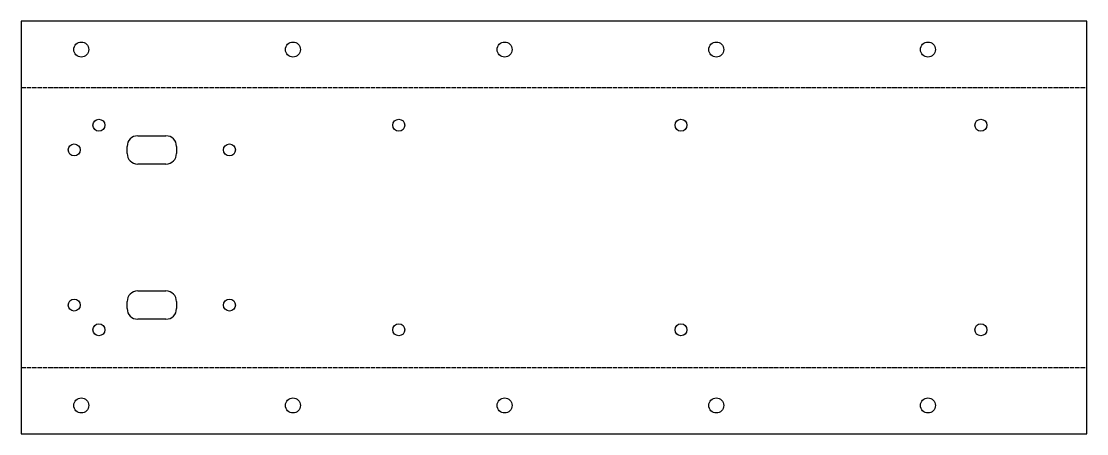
# Model space of a CAD drawing. Header units: millimetres. Extents: x 0 to 302, y -17 to 99.
import ezdxf

# ---------------------------------------------------------------- set-up
doc = ezdxf.new("R2010")
doc.units = ezdxf.units.MM
doc.linetypes.add('DASHED', pattern=[1.524, 1.27, -0.254])
doc.layers.add('BEND', color=1, linetype='DASHED')

msp = doc.modelspace()

# ---------------------------------------------------------------- linework, layer by layer
at = {"layer": 'BEND', "linetype": 'DASHED'}
for p, q in [((0, 80.74), (302, 80.74)), ((0, 1.26), (302, 1.26))]:
    msp.add_line(p, q, dxfattribs=at)
at = {"layer": 'CUT'}
for p, q in [((0, 99.47), (0, -17.47)), ((302, 99.47), (0, 99.47)), ((302, -17.47), (302, 99.47)), ((33, 67), (41, 67)), ((30, 62), (30, 64)), ((44, 64), (44, 62)), ((41, 59), (33, 59)), ((33, 23), (41, 23)), ((30, 18), (30, 20)), ((44, 20), (44, 18)), ((41, 15), (33, 15)), ((0, -17.47), (302, -17.47))]:
    msp.add_line(p, q, dxfattribs=at)
for centre, radius in [((17, 91.47), 2.13), ((77, 91.47), 2.13), ((137, 91.47), 2.13), ((197, 91.47), 2.13), ((257, 91.47), 2.13), ((22, 70), 1.7), ((107, 70), 1.7), ((187, 70), 1.7), ((272, 70), 1.7), ((15, 63), 1.7), ((59, 63), 1.7), ((15, 19), 1.7), ((59, 19), 1.7), ((22, 12), 1.7), ((107, 12), 1.7), ((187, 12), 1.7), ((272, 12), 1.7), ((17, -9.47), 2.13), ((77, -9.47), 2.13), ((137, -9.47), 2.13), ((197, -9.47), 2.13), ((257, -9.47), 2.13)]:
    msp.add_circle(centre, radius, dxfattribs=at)
for centre, start, end in [((33, 64), 90, 180), ((41, 64), 0, 90), ((33, 62), 180, 270), ((41, 62), -90, 0), ((33, 20), 90, 180), ((41, 20), 0, 90), ((33, 18), 180, 270), ((41, 18), -90, 0)]:
    msp.add_arc(centre, 3, start, end, dxfattribs=at)

doc.saveas('drawing.dxf')
